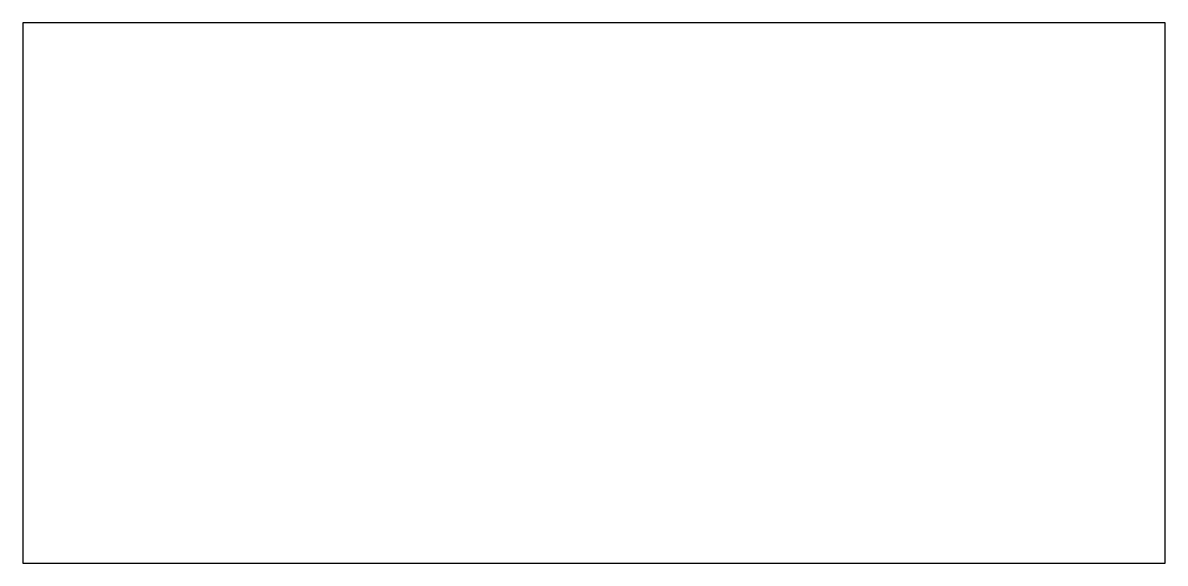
# Model space of a CAD drawing. Header units: millimetres. Extents: x -430 to 0, y -203 to 0.
import ezdxf

# ---------------------------------------------------------------- set-up
doc = ezdxf.new("R2010")
doc.units = ezdxf.units.MM

msp = doc.modelspace()

# ---------------------------------------------------------------- linework, layer by layer
msp.add_lwpolyline([(0, 0), (-430, 0), (-430, -203.2), (0, -203.2)], close=True)

doc.saveas('drawing.dxf')
